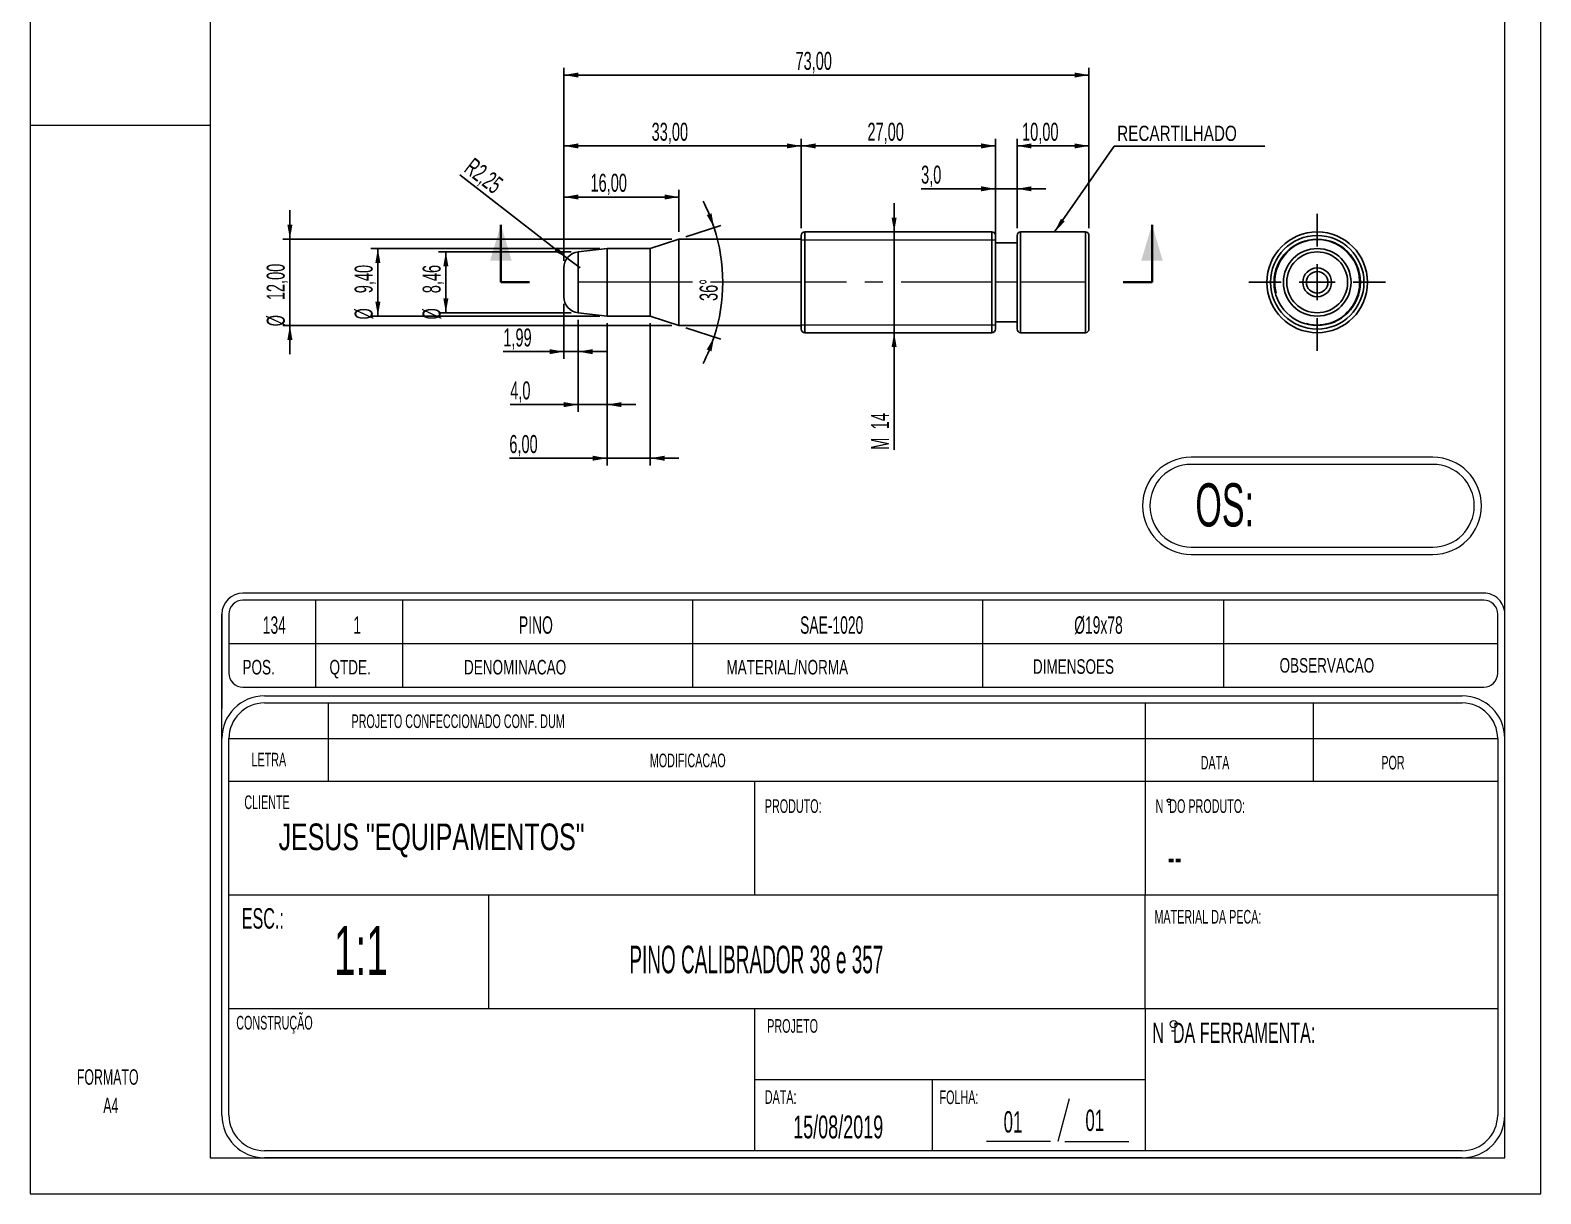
# Model space of a CAD drawing. Header units: millimetres. Extents: x 0 to 210, y 0 to 297.
# Drawn here: x 0 to 210, y 0.4 to 162 of the extents above; entities that cross this region are included whole.
import ezdxf

# ---------------------------------------------------------------- set-up
doc = ezdxf.new("R2010")
doc.units = ezdxf.units.MM
doc.linetypes.add('CENTERX2', pattern=[20.32, 12.7, -2.54, 2.54, -2.54])
doc.linetypes.add('PHANTOM', pattern=[12.7, 6.35, -1.27, 1.27, -1.27, 1.27, -1.27])
doc.layers.add('COTAS', color=7, linetype='Continuous')
doc.styles.add('SLDTEXTSTYLE0', font='TXT', dxfattribs={"width": 0.595745})
doc.styles.add('SLDTEXTSTYLE1', font='TXT', dxfattribs={"width": 0.589474})
doc.styles.add('SLDTEXTSTYLE2', font='TXT', dxfattribs={"width": 0.515789})
doc.styles.add('SLDTEXTSTYLE3', font='TXT', dxfattribs={"width": 0.7})
doc.styles.add('SLDTEXTSTYLE4', font='TXT', dxfattribs={"width": 0.695035})
doc.styles.add('SLDTEXTSTYLE5', font='TXT', dxfattribs={"width": 0.605})
doc.styles.add('SLDTEXTSTYLE6', font='TXT', dxfattribs={"width": 0.75})
doc.dimstyles.new('SLDDIMSTYLE0', dxfattribs={"dimtxt": 2.5, "dimasz": 2, "dimexe": 0, "dimexo": 0.0625, "dimtad": 1, "dimrnd": 1e-09, "dimzin": 12, "dimdsep": 46, "dimtxsty": 'SLDTEXTSTYLE5', "dimsah": 1, "dimcen": 0.09, "dimadec": 0, "dimazin": 3, "dimtfac": 1, "dimtmove": 0, "dimatfit": 0, "dimfxl": 0, "dimfrac": 2, "dimtolj": 1, "dimtzin": 12, "dimarcsym": 0})
doc.dimstyles.new('SLDDIMSTYLE1', dxfattribs={"dimtxt": 2.5, "dimasz": 2, "dimexe": 0, "dimexo": 0.0625, "dimtad": 1, "dimrnd": 1e-09, "dimzin": 12, "dimdsep": 46, "dimtxsty": 'SLDTEXTSTYLE5', "dimsah": 1, "dimcen": 0.09, "dimadec": 0, "dimazin": 3, "dimtfac": 1, "dimtdec": 3, "dimtofl": 0, "dimtmove": 0, "dimatfit": 3, "dimfxl": 0, "dimfrac": 2, "dimtolj": 1, "dimtzin": 12, "dimarcsym": 0})
doc.dimstyles.new('SLDDIMSTYLE2', dxfattribs={"dimtxt": 2.5, "dimasz": 2, "dimexe": 0, "dimexo": 0.0625, "dimtad": 1, "dimrnd": 1e-09, "dimzin": 12, "dimdsep": 46, "dimtxsty": 'SLDTEXTSTYLE5', "dimsah": 1, "dimcen": 0.09, "dimadec": 0, "dimazin": 3, "dimtfac": 1, "dimtdec": 3, "dimtmove": 0, "dimatfit": 0, "dimfxl": 0, "dimfrac": 2, "dimtolj": 1, "dimtzin": 12, "dimarcsym": 0})
doc.dimstyles.new('SLDDIMSTYLE3', dxfattribs={"dimtxt": 2.5, "dimasz": 2, "dimexe": 0, "dimexo": 0.0625, "dimtad": 1, "dimdec": 1, "dimrnd": 1e-09, "dimzin": 12, "dimdsep": 46, "dimtxsty": 'SLDTEXTSTYLE5', "dimsah": 1, "dimcen": 0.09, "dimadec": 0, "dimazin": 3, "dimtfac": 1, "dimtdec": 3, "dimtmove": 0, "dimatfit": 0, "dimfxl": 0, "dimfrac": 2, "dimtolj": 1, "dimtzin": 12, "dimarcsym": 0})
doc.dimstyles.new('SLDDIMSTYLE4', dxfattribs={"dimtxt": 2.5, "dimasz": 2, "dimexe": 0, "dimexo": 0.0625, "dimtad": 1, "dimdec": 4, "dimzin": 12, "dimdsep": 46, "dimtxsty": 'SLDTEXTSTYLE5', "dimsah": 1, "dimcen": 0.09, "dimadec": 0, "dimazin": 3, "dimtfac": 1, "dimtdec": 3, "dimtofl": 0, "dimtmove": 0, "dimatfit": 3, "dimfxl": 0, "dimfrac": 2, "dimtolj": 1, "dimtzin": 12, "dimarcsym": 0})
doc.dimstyles.new('SLDDIMSTYLE5', dxfattribs={"dimtxt": 2.5, "dimasz": 2, "dimexe": 0, "dimexo": 0.0625, "dimtad": 1, "dimrnd": 1e-09, "dimzin": 12, "dimdsep": 46, "dimtxsty": 'SLDTEXTSTYLE5', "dimsah": 1, "dimcen": 0, "dimadec": 0, "dimazin": 3, "dimtfac": 1, "dimtdec": 3, "dimtofl": 0, "dimtmove": 0, "dimatfit": 3, "dimfxl": 0, "dimfrac": 2, "dimtolj": 1, "dimtzin": 12, "dimarcsym": 0})
doc.dimstyles.new('SLDDIMSTYLE6', dxfattribs={"dimtxt": 2.5, "dimasz": 2, "dimexe": 0, "dimexo": 0.0625, "dimtad": 1, "dimdec": 0, "dimrnd": 1e-09, "dimzin": 12, "dimdsep": 46, "dimtxsty": 'SLDTEXTSTYLE5', "dimsah": 1, "dimcen": 0.09, "dimadec": 0, "dimazin": 3, "dimtfac": 1, "dimtdec": 3, "dimtmove": 0, "dimatfit": 0, "dimfxl": 0, "dimfrac": 2, "dimtolj": 1, "dimtzin": 12, "dimarcsym": 0})
doc.dimstyles.new('SLDDIMSTYLE7', dxfattribs={"dimtxt": 0.18, "dimasz": 2, "dimexe": 0, "dimexo": 0.0625, "dimgap": 0, "dimtad": 0, "dimtih": 1, "dimtoh": 1, "dimdec": 0, "dimrnd": 1e-09, "dimzin": 0, "dimdsep": 46, "dimtxsty": 'Standard', "dimsah": 1, "dimcen": 0.09, "dimadec": 0, "dimazin": 0, "dimtfac": 2, "dimtdec": 0, "dimtofl": 0, "dimtmove": 0, "dimatfit": 3, "dimfxl": 0, "dimfrac": 2, "dimtolj": 1, "dimtzin": 0, "dimarcsym": 0})

# ---------------------------------------------------------------- blocks, each defined once
blk = doc.blocks.new('SW_NOTE_0')
at = {"color": 0, "linetype": 'Continuous', "lineweight": 18, "insert": (0, 2.77), "char_height": 2.152, "attachment_point": 1, "style": 'SLDTEXTSTYLE0'}
blk.add_mtext('FORMATO', dxfattribs=at)
blk = doc.blocks.new('SW_NOTE_0_1')
at = {"color": 0, "linetype": 'Continuous', "lineweight": 18, "insert": (0, 2.77), "char_height": 2.152, "attachment_point": 1, "style": 'SLDTEXTSTYLE0'}
blk.add_mtext('A4', dxfattribs=at)
blk = doc.blocks.new('Bloco2')
at = {"color": 7, "linetype": 'Continuous', "lineweight": 18}
for p, q in [((0.04, 297.06), (0.04, 0.06)), ((210.04, 0.06), (210.04, 297.06)), ((25.04, 292.06), (25.04, 5.06)), ((205.04, 5.06), (205.04, 292.06)), ((0.04, 148.56), (25.04, 148.56)), ((25.04, 5.06), (205.04, 5.06)), ((0.04, 0.06), (210.04, 0.06))]:
    blk.add_line(p, q, dxfattribs=at)
for name, p in [('SW_NOTE_0', (6.53, 14.59)), ('SW_NOTE_0_1', (10.2, 10.66))]:
    blk.add_blockref(name, p, dxfattribs=at)
blk = doc.blocks.new('_D')
at = {"layer": 'COTAS'}
for p, q in [((36.11, 133.02), (36.11, 137.02)), ((89.2, 133.02), (35.11, 133.02)), ((36.11, 133.02), (36.11, 121.02)), ((89.2, 121.02), (35.11, 121.02)), ((36.11, 121.02), (36.11, 117.02))]:
    blk.add_line(p, q, dxfattribs=at)
for points in [[(36.11, 133.02), (36.46, 135.02), (35.76, 135.02)], [(36.11, 121.02), (35.76, 119.02), (36.46, 119.02)]]:
    blk.add_solid(points, dxfattribs=at)
at = {"layer": 'COTAS', "char_height": 2.5, "attachment_point": 1, "rotation": 90, "style": 'SLDTEXTSTYLE5'}
for s, insert in [('12,00', (32.88, 124.54)), ('%%c', (32.89, 120.9))]:
    blk.add_mtext(s, dxfattribs=dict(at, insert=insert))
blk = doc.blocks.new('_D_1')
at = {"layer": 'COTAS'}
for p, q in [((79.2, 131.72), (47.34, 131.72)), ((48.34, 131.72), (48.34, 122.32)), ((79.2, 122.32), (47.34, 122.32))]:
    blk.add_line(p, q, dxfattribs=at)
for points in [[(48.34, 131.72), (47.99, 129.72), (48.69, 129.72)], [(48.34, 122.32), (48.69, 124.32), (47.99, 124.32)]]:
    blk.add_solid(points, dxfattribs=at)
at = {"layer": 'COTAS', "char_height": 2.5, "attachment_point": 1, "rotation": 90, "style": 'SLDTEXTSTYLE5'}
for s, insert in [('9,40', (45.11, 125.5)), ('%%c', (45.11, 121.85))]:
    blk.add_mtext(s, dxfattribs=dict(at, insert=insert))
blk = doc.blocks.new('_D_2')
at = {"layer": 'COTAS'}
for p, q in [((74.2, 124.02), (74.2, 116.38)), ((76.19, 121.78), (76.19, 116.38)), ((74.2, 117.38), (65.78, 117.38)), ((74.2, 117.38), (76.19, 117.38)), ((76.19, 117.38), (80.19, 117.38))]:
    blk.add_line(p, q, dxfattribs=at)
for points in [[(74.2, 117.38), (72.2, 117.73), (72.2, 117.03)], [(76.19, 117.38), (78.19, 117.03), (78.19, 117.73)]]:
    blk.add_solid(points, dxfattribs=at)
at = {"layer": 'COTAS', "insert": (65.78, 120.6), "char_height": 2.5, "attachment_point": 1, "style": 'SLDTEXTSTYLE5'}
blk.add_mtext('1,99', dxfattribs=at)
blk = doc.blocks.new('_D_3')
at = {"layer": 'COTAS'}
for p, q in [((76.19, 121.78), (76.19, 109.02)), ((80.2, 121.32), (80.2, 109.02)), ((76.19, 110.02), (66.74, 110.02)), ((76.19, 110.02), (80.2, 110.02)), ((80.2, 110.02), (84.2, 110.02))]:
    blk.add_line(p, q, dxfattribs=at)
for points in [[(76.19, 110.02), (74.19, 110.37), (74.19, 109.67)], [(80.2, 110.02), (82.2, 109.67), (82.2, 110.37)]]:
    blk.add_solid(points, dxfattribs=at)
at = {"layer": 'COTAS', "insert": (66.74, 113.24), "char_height": 2.5, "attachment_point": 1, "style": 'SLDTEXTSTYLE5'}
blk.add_mtext('4,0', dxfattribs=at)
blk = doc.blocks.new('_D_4')
at = {"layer": 'COTAS'}
for p, q in [((80.2, 121.32), (80.2, 101.57)), ((86.2, 121.32), (86.2, 101.57)), ((80.2, 102.57), (66.62, 102.57)), ((80.2, 102.57), (86.2, 102.57)), ((86.2, 102.57), (90.2, 102.57))]:
    blk.add_line(p, q, dxfattribs=at)
for points in [[(80.2, 102.57), (78.2, 102.92), (78.2, 102.22)], [(86.2, 102.57), (88.2, 102.22), (88.2, 102.92)]]:
    blk.add_solid(points, dxfattribs=at)
at = {"layer": 'COTAS', "insert": (66.62, 105.79), "char_height": 2.5, "attachment_point": 1, "style": 'SLDTEXTSTYLE5'}
blk.add_mtext('6,00', dxfattribs=at)
blk = doc.blocks.new('_D_5')
at = {"layer": 'COTAS'}
for p, q in [((74.2, 130.01), (74.2, 139.87)), ((74.2, 138.87), (90.2, 138.87)), ((90.2, 134.02), (90.2, 139.87))]:
    blk.add_line(p, q, dxfattribs=at)
for points in [[(74.2, 138.87), (76.2, 138.52), (76.2, 139.22)], [(90.2, 138.87), (88.2, 139.22), (88.2, 138.52)]]:
    blk.add_solid(points, dxfattribs=at)
at = {"layer": 'COTAS', "insert": (77.9, 142.1), "char_height": 2.5, "attachment_point": 1, "style": 'SLDTEXTSTYLE5'}
blk.add_mtext('16,00', dxfattribs=at)
blk = doc.blocks.new('_D_6')
at = {"layer": 'COTAS'}
for p, q in [((75.19, 131.25), (56.79, 131.25)), ((57.79, 122.78), (57.79, 131.25)), ((75.19, 122.78), (56.79, 122.78))]:
    blk.add_line(p, q, dxfattribs=at)
for points in [[(57.79, 131.25), (57.44, 129.25), (58.14, 129.25)], [(57.79, 122.78), (58.14, 124.78), (57.44, 124.78)]]:
    blk.add_solid(points, dxfattribs=at)
at = {"layer": 'COTAS', "char_height": 2.5, "attachment_point": 1, "rotation": 90, "style": 'SLDTEXTSTYLE5'}
for s, insert in [('8,46', (54.56, 125.5)), ('%%c', (54.56, 121.85))]:
    blk.add_mtext(s, dxfattribs=dict(at, insert=insert))
blk = doc.blocks.new('_D_7')
at = {"layer": 'COTAS'}
for p, q in [((74.2, 130.01), (74.2, 146.97)), ((74.2, 145.97), (107.2, 145.97)), ((107.2, 134.52), (107.2, 146.97))]:
    blk.add_line(p, q, dxfattribs=at)
for points in [[(74.2, 145.97), (76.2, 145.62), (76.2, 146.32)], [(107.2, 145.97), (105.2, 146.32), (105.2, 145.62)]]:
    blk.add_solid(points, dxfattribs=at)
at = {"layer": 'COTAS', "insert": (86.4, 149.19), "char_height": 2.5, "attachment_point": 1, "style": 'SLDTEXTSTYLE5'}
blk.add_mtext('33,00', dxfattribs=at)
blk = doc.blocks.new('_D_8')
at = {"layer": 'COTAS'}
for p, q in [((107.2, 134.52), (107.2, 146.97)), ((134.2, 145.97), (107.2, 145.97)), ((134.2, 134.52), (134.2, 146.97))]:
    blk.add_line(p, q, dxfattribs=at)
for points in [[(107.2, 145.97), (109.2, 145.62), (109.2, 146.32)], [(134.2, 145.97), (132.2, 146.32), (132.2, 145.62)]]:
    blk.add_solid(points, dxfattribs=at)
at = {"layer": 'COTAS', "insert": (116.4, 149.19), "char_height": 2.5, "attachment_point": 1, "style": 'SLDTEXTSTYLE5'}
blk.add_mtext('27,00', dxfattribs=at)
blk = doc.blocks.new('_D_9')
at = {"layer": 'COTAS'}
for p, q in [((137.2, 134.52), (137.2, 146.97)), ((137.2, 145.97), (147.2, 145.97)), ((147.2, 134.52), (147.2, 146.97))]:
    blk.add_line(p, q, dxfattribs=at)
for points in [[(137.2, 145.97), (139.2, 145.62), (139.2, 146.32)], [(147.2, 145.97), (145.2, 146.32), (145.2, 145.62)]]:
    blk.add_solid(points, dxfattribs=at)
at = {"layer": 'COTAS', "insert": (137.9, 149.19), "char_height": 2.5, "attachment_point": 1, "style": 'SLDTEXTSTYLE5'}
blk.add_mtext('10,00', dxfattribs=at)
blk = doc.blocks.new('_D_10')
at = {"layer": 'COTAS'}
for p, q in [((134.2, 133.52), (134.2, 141.01)), ((137.2, 134.52), (137.2, 141.01)), ((134.2, 140.01), (123.86, 140.01)), ((137.2, 140.01), (134.2, 140.01)), ((137.2, 140.01), (141.2, 140.01))]:
    blk.add_line(p, q, dxfattribs=at)
for points in [[(134.2, 140.01), (132.2, 140.36), (132.2, 139.66)], [(137.2, 140.01), (139.2, 139.66), (139.2, 140.36)]]:
    blk.add_solid(points, dxfattribs=at)
at = {"layer": 'COTAS', "insert": (123.86, 143.23), "char_height": 2.5, "attachment_point": 1, "style": 'SLDTEXTSTYLE5'}
blk.add_mtext('3,0', dxfattribs=at)
blk = doc.blocks.new('_D_11')
at = {"layer": 'COTAS'}
for p, q in [((91.15, 133.33), (96.04, 134.91)), ((91.15, 120.71), (96.04, 119.12))]:
    blk.add_line(p, q, dxfattribs=at)
for start, end in [(18.0042, 27.3107), (341.9958, 18.0042), (332.6893, 341.9958)]:
    blk.add_arc((71.74, 127.02), 24.55, start, end, dxfattribs=at)
for points in [[(95.09, 134.61), (94.72, 136.6), (94.06, 136.36)], [(95.09, 119.43), (94.06, 117.67), (94.72, 117.43)]]:
    blk.add_solid(points, dxfattribs=at)
at = {"layer": 'COTAS', "insert": (93.07, 124.42), "char_height": 2.5, "attachment_point": 1, "rotation": 90, "style": 'SLDTEXTSTYLE5'}
blk.add_mtext('36°', dxfattribs=at)
blk = doc.blocks.new('_D_12')
at = {"layer": 'COTAS'}
for q in [(59.74, 141.93), (76.45, 129.01)]:
    blk.add_line((74.67, 130.39), q, dxfattribs=at)
blk.add_solid([(74.67, 130.39), (73.3, 131.89), (72.87, 131.34)], dxfattribs=at)
at = {"layer": 'COTAS', "insert": (61.7, 144.47), "char_height": 2.5, "attachment_point": 1, "rotation": 322.3035, "style": 'SLDTEXTSTYLE5'}
blk.add_mtext('R2,25', dxfattribs=at)
blk = doc.blocks.new('_D_13')
at = {"layer": 'COTAS'}
for p, q in [((120.11, 134.02), (120.11, 138.02)), ((120.11, 134.02), (120.11, 120.02)), ((120.11, 120.02), (120.11, 103.74))]:
    blk.add_line(p, q, dxfattribs=at)
for points in [[(120.11, 134.02), (120.46, 136.02), (119.76, 136.02)], [(120.11, 120.02), (119.76, 118.02), (120.46, 118.02)]]:
    blk.add_solid(points, dxfattribs=at)
at = {"layer": 'COTAS', "char_height": 2.5, "attachment_point": 1, "rotation": 90, "style": 'SLDTEXTSTYLE5'}
for s, insert in [('14', (116.89, 106.6)), ('M', (116.89, 103.74))]:
    blk.add_mtext(s, dxfattribs=dict(at, insert=insert))
blk = doc.blocks.new('_D_14')
at = {"layer": 'COTAS'}
for p, q in [((74.2, 130.01), (74.2, 156.82)), ((74.2, 155.82), (147.2, 155.82)), ((147.2, 134.52), (147.2, 156.82))]:
    blk.add_line(p, q, dxfattribs=at)
for points in [[(74.2, 155.82), (76.2, 155.47), (76.2, 156.17)], [(147.2, 155.82), (145.2, 156.17), (145.2, 155.47)]]:
    blk.add_solid(points, dxfattribs=at)
at = {"layer": 'COTAS', "insert": (106.4, 159.04), "char_height": 2.5, "attachment_point": 1, "style": 'SLDTEXTSTYLE5'}
blk.add_mtext('73,00', dxfattribs=at)
blk = doc.blocks.new('SW_NOTE_0_2')
at = {"layer": 'COTAS', "color": 0}
blk.add_line((20.91, 0), (0, 0), dxfattribs=at)
at = {"layer": 'COTAS', "color": 0, "insert": (0.4, 2.82), "char_height": 2.1167, "attachment_point": 1, "style": 'SLDTEXTSTYLE6'}
blk.add_mtext('RECARTILHADO', dxfattribs=at)
blk = doc.blocks.new('SW_CENTERMARKSYMBOL_0')
at = {"layer": 'COTAS', "color": 0}
for p, q in [((0, 5), (0, 9.5)), ((0, 0), (0, 2.5)), ((-5, 0), (-9.5, 0)), ((0, 0), (-2.5, 0)), ((0, 0), (0, -2.5)), ((0, 0), (2.5, 0)), ((5, 0), (9.5, 0)), ((0, -5), (0, -9.5))]:
    blk.add_line(p, q, dxfattribs=at)

msp = doc.modelspace()

# ---------------------------------------------------------------- linework, layer by layer
at = {"color": 7, "linetype": 'Continuous', "lineweight": 35}
for p, q in [((65.44005, 127.01668), (65.44005, 135.01668)), ((155.96005, 127.01668), (155.96005, 135.01668))]:
    msp.add_line(p, q, dxfattribs=at)
at = {"color": 7, "linetype": 'Continuous', "lineweight": 25}
for p, q in [((90.20005, 133.01668), (86.20005, 131.71668)), ((107.20005, 133.01668), (90.20005, 133.01668)), ((90.20005, 127.01668), (90.20005, 133.01668)), ((107.20005, 120.51668), (107.20005, 133.51668)), ((133.70005, 134.01668), (107.70005, 134.01668)), ((134.20005, 133.51668), (134.20005, 127.01668)), ((137.20005, 132.51668), (134.20005, 132.51668)), ((137.20005, 120.51668), (137.20005, 133.51668)), ((146.70005, 134.01668), (137.70005, 134.01668)), ((147.20005, 133.51668), (147.20005, 127.01668)), ((80.20005, 131.71668), (76.18932, 131.24876)), ((86.20005, 131.71668), (80.20005, 131.71668)), ((80.20005, 127.01668), (80.20005, 131.71668)), ((86.20005, 127.01668), (86.20005, 131.71668)), ((74.20005, 125.01944), (74.20005, 129.01391)), ((80.20005, 122.31668), (80.20005, 127.01668)), ((86.20005, 122.31668), (86.20005, 127.01668)), ((90.20005, 121.01668), (90.20005, 127.01668)), ((134.20005, 127.01668), (134.20005, 120.51668)), ((147.20005, 127.01668), (147.20005, 120.51668)), ((76.18932, 122.78459), (80.20005, 122.31668)), ((80.20005, 122.31668), (86.20005, 122.31668)), ((86.20005, 122.31668), (90.20005, 121.01668)), ((90.20005, 121.01668), (107.20005, 121.01668)), ((107.70005, 120.01668), (133.70005, 120.01668)), ((134.20005, 121.51668), (137.20005, 121.51668)), ((137.70005, 120.01668), (146.70005, 120.01668))]:
    msp.add_line(p, q, dxfattribs=at)
at = {"color": 7, "linetype": 'Continuous', "lineweight": 18}
for p, q in [((107.20005, 132.91518), (134.20005, 132.91518)), ((107.20005, 132.91518), (134.20005, 132.91518)), ((107.20005, 121.11818), (134.20005, 121.11818)), ((107.20005, 121.11818), (134.20005, 121.11818)), ((195.00717, 102.71309), (161.40935, 102.71309)), ((195.00717, 101.71309), (161.40935, 101.71309)), ((161.40935, 90.21309), (195.00717, 90.21309)), ((161.40935, 89.21309), (195.00717, 89.21309)), ((202.06794, 83.83044), (29.58794, 83.8304)), ((202.06794, 82.85044), (29.58794, 82.8504)), ((39.72394, 70.75441), (39.72394, 82.85041)), ((51.81994, 70.75441), (51.81994, 82.85041)), ((92.13994, 70.75442), (92.13994, 82.85042)), ((132.45994, 70.75442), (132.45994, 82.85042)), ((165.95839, 70.75443), (165.95839, 82.85043)), ((26.64794, 11.28058), (26.64794, 80.8904)), ((26.64794, 80.8904), (26.64794, 67.81444)), ((27.62794, 80.8904), (27.62794, 72.71444)), ((204.02794, 72.71444), (204.02794, 80.89044)), ((205.00794, 11.28055), (205.00794, 80.89044)), ((27.62794, 76.8024), (204.02794, 76.80244)), ((29.58794, 70.75444), (202.06794, 70.75444)), ((32.57309, 69.54455), (199.08279, 69.54455)), ((32.57309, 68.55703), (199.08279, 68.55703)), ((41.46083, 57.69426), (41.46083, 68.55703)), ((155.0262, 68.55703), (155.0262, 57.69426)), ((178.34477, 68.55703), (178.34477, 57.69426)), ((27.63547, 11.28058), (27.63547, 63.6194)), ((27.63547, 63.6194), (204.02042, 63.6194)), ((204.02042, 63.6194), (204.02042, 11.28058)), ((27.63547, 57.69426), (204.02042, 57.69426)), ((100.71232, 57.69426), (100.71232, 41.89386)), ((155.0262, 57.69426), (155.0262, 41.89386)), ((158.19654, 54.45452), (158.45718, 54.45452)), ((158.19654, 54.43102), (158.45718, 54.43102)), ((27.63547, 41.89386), (204.02042, 41.89386)), ((63.76782, 26.09346), (63.76782, 41.89386)), ((155.0262, 26.09346), (155.0262, 41.89386)), ((27.63547, 26.09346), (204.02042, 26.09346)), ((100.71232, 26.09346), (100.71232, 6.34296)), ((155.0262, 26.09346), (155.0262, 6.34296)), ((158.68618, 22.99671), (159.20428, 22.99671)), ((100.71232, 16.21821), (155.0262, 16.21821)), ((125.40045, 16.21821), (125.40045, 6.34296)), ((144.43345, 13.54098), (142.84581, 7.61583)), ((199.08279, 6.34296), (32.57309, 6.34296)), ((141.85829, 7.61583), (132.97056, 7.61583)), ((143.83334, 7.61583), (152.72106, 7.61583)), ((199.08279, 5.35543), (32.57309, 5.35543)), ((204.43785, 5.35543), (205.00794, 5.35543)), ((205.00794, 5.35543), (205.00794, 5.92553))]:
    msp.add_line(p, q, dxfattribs=at)
at = {"color": 8, "linetype": 'Continuous', "lineweight": 25}
for p, q in [((107.70005, 134.01668), (107.70005, 120.01668)), ((133.70005, 127.01668), (133.70005, 134.01668)), ((137.70005, 134.01668), (137.70005, 120.01668)), ((146.70005, 127.01668), (146.70005, 134.01668)), ((76.18932, 131.24876), (76.18932, 127.01668)), ((76.18932, 127.01668), (76.18932, 122.78459)), ((133.70005, 120.01668), (133.70005, 127.01668)), ((146.70005, 120.01668), (146.70005, 127.01668))]:
    msp.add_line(p, q, dxfattribs=at)
at = {"color": 7, "linetype": 'PHANTOM', "lineweight": 35}
for p, q in [((65.44005, 127.01668), (69.44005, 127.01668)), ((155.96005, 127.01668), (151.96005, 127.01668))]:
    msp.add_line(p, q, dxfattribs=at)
at = {"color": 7, "linetype": 'Continuous', "lineweight": 25}
for radius in [7, 6.5, 6, 4.7, 4.23208, 1.99724, 1.5]:
    msp.add_circle((178.9256, 127.01668), radius, dxfattribs=at)
at = {"color": 7, "linetype": 'Continuous', "lineweight": 18}
for centre, radius in [((158.32691, 54.99144), 0.24688), ((158.32691, 54.96795), 0.24688), ((158.97401, 23.91843), 0.49376)]:
    msp.add_circle(centre, radius, dxfattribs=at)
at = {"color": 7, "linetype": 'Continuous', "lineweight": 25}
for centre, radius, start, end in [((107.70005, 133.51668), 0.5, 90, 180), ((133.70005, 133.51668), 0.5, 360, 90), ((137.70005, 133.51668), 0.5, 90, 180), ((146.70005, 133.51668), 0.5, 360, 90), ((76.45005, 129.01391), 2.25, 96.654425, 180), ((76.45005, 125.01944), 2.25, 180, 263.345575), ((107.70005, 120.51668), 0.5, 180, 270), ((133.70005, 120.51668), 0.5, 270, 0), ((137.70005, 120.51668), 0.5, 180, 270), ((146.70005, 120.51668), 0.5, 270, 0)]:
    msp.add_arc(centre, radius, start, end, dxfattribs=at)
at = {"color": 7, "linetype": 'Continuous', "lineweight": 18}
for centre, radius, start, end in [((178.9256, 127.01668), 5.8985, 255, 195), ((178.9256, 127.01668), 5.8985, 255, 195), ((161.40935, 95.96309), 6.75, 90, 270), ((161.40935, 95.96309), 5.75, 90, 270), ((195.00717, 95.96309), 6.75, 270, 90), ((195.00717, 95.96309), 5.75, 270, 90), ((29.58794, 80.8904), 2.94, 90.0000119, 180), ((29.58794, 80.8904), 1.96, 90.0000119, 180), ((202.06794, 80.89044), 2.94, 0, 90.0000119), ((202.06794, 80.89044), 1.96, 0, 90.0000119), ((29.58794, 72.71444), 1.96, 180, 270), ((202.06794, 72.71444), 1.96, 270, 0), ((32.57309, 63.6194), 5.92515, 90, 180), ((199.08279, 63.6194), 5.92515, 0, 90), ((32.57309, 63.6194), 4.93763, 90, 180), ((199.08279, 63.6194), 4.93763, 0, 90), ((32.57309, 11.28058), 5.92515, 180, 270), ((32.57309, 11.28058), 4.93763, 180, 270), ((199.08279, 11.28058), 4.93762, 270, 0), ((199.08279, 11.28058), 5.92515, 270, 0)]:
    msp.add_arc(centre, radius, start, end, dxfattribs=at)
at = {"color": 7, "linetype": 'Continuous', "lineweight": 35}
for points in [[(65.44005, 135.01668), (63.94005, 130.01668), (66.94005, 130.01668)], [(155.96005, 135.01668), (154.46005, 130.01668), (157.46005, 130.01668)]]:
    msp.add_solid(points, dxfattribs=at)
at = {"layer": 'COTAS', "linetype": 'CENTERX2', "lineweight": 18}
for p, q in [((80.20005, 127.01668), (76.08932, 127.01668)), ((86.20005, 127.01668), (80.20005, 127.01668)), ((90.20005, 127.01668), (86.20005, 127.01668)), ((107.30005, 127.01668), (90.20005, 127.01668)), ((133.80005, 127.01668), (107.60005, 127.01668)), ((137.30005, 127.01668), (134.10005, 127.01668)), ((146.80005, 127.01668), (137.60005, 127.01668))]:
    msp.add_line(p, q, dxfattribs=at)

# ---------------------------------------------------------------- block references
at = {"layer": 'COTAS'}
for name, p in [('Bloco2', (-0.03214, 0.29629)), ('SW_NOTE_0_2', (150.71951, 145.95827)), ('SW_CENTERMARKSYMBOL_0', (178.9256, 127.01668))]:
    msp.add_blockref(name, p, dxfattribs=at)

# ---------------------------------------------------------------- texts
at = {"color": 7, "linetype": 'Continuous', "lineweight": 0}
for s, insert, char_height, attachment_point, style in [('OS:', (161.98812, 99.08933), 6, 1, 'SLDTEXTSTYLE1'), ('134', (33.94616, 80.60165), 2.4192, 2, 'SLDTEXTSTYLE0'), ('1', (45.47792, 80.60165), 2.4192, 2, 'SLDTEXTSTYLE0'), ('PINO', (70.31366, 80.60165), 2.4192, 2, 'SLDTEXTSTYLE0'), ('SAE-1020', (111.42959, 80.60165), 2.4192, 2, 'SLDTEXTSTYLE0'), ('Ø19x78', (148.51945, 80.60165), 2.4192, 2, 'SLDTEXTSTYLE0'), ('POS.', (29.51699, 74.54333), 2.022331, 1, 'SLDTEXTSTYLE4'), ('QTDE.', (41.61299, 74.54333), 2.022331, 1, 'SLDTEXTSTYLE4'), ('DENOMINACAO', (60.3149, 74.54333), 2.0223311, 1, 'SLDTEXTSTYLE4'), ('MATERIAL/NORMA', (96.79426, 74.54334), 2.0223311, 1, 'SLDTEXTSTYLE4'), ('DIMENSOES', (139.40212, 74.63446), 2.02233, 1, 'SLDTEXTSTYLE4'), ('OBSERVACAO', (173.69127, 74.79889), 2.02233, 1, 'SLDTEXTSTYLE4'), ('PROJETO CONFECCIONADO CONF. DUM', (44.67416, 66.97374), 1.896048, 1, 'SLDTEXTSTYLE1'), ('LETRA', (30.77838, 61.63475), 1.896048, 1, 'SLDTEXTSTYLE1'), ('MODIFICACAO', (86.15034, 61.52222), 1.896048, 1, 'SLDTEXTSTYLE1'), ('DATA', (162.72781, 61.21151), 1.896048, 1, 'SLDTEXTSTYLE1'), ('POR', (187.84039, 61.21151), 1.896048, 1, 'SLDTEXTSTYLE1'), ('CLIENTE', (29.77874, 55.7153), 1.896048, 1, 'SLDTEXTSTYLE1'), ('PRODUTO:', (102.13596, 55.17636), 1.896048, 1, 'SLDTEXTSTYLE1'), ('N  DO PRODUTO:', (156.44983, 55.17636), 1.896048, 1, 'SLDTEXTSTYLE1'), ('JESUS "EQUIPAMENTOS"', (34.54039, 51.80972), 3.7041667, 1, 'SLDTEXTSTYLE3'), ('--', (158.12723, 49.27813), 4.266108, 1, 'SLDTEXTSTYLE2'), ('ESC.:', (29.41824, 40.04823), 2.844072, 1, 'SLDTEXTSTYLE1'), ('MATERIAL DA PECA:', (156.29924, 39.79584), 1.896048, 1, 'SLDTEXTSTYLE1'), ('1:1', (42.23356, 37.56256), 6.825773, 1, 'SLDTEXTSTYLE1'), ('PINO CALIBRADOR 38 e 357', (83.30348, 34.8273), 3.8224328, 1, 'SLDTEXTSTYLE2'), ('CONSTRUÇÃO', (28.6523, 25.07711), 1.896048, 1, 'SLDTEXTSTYLE1'), ('PROJETO', (102.46927, 24.62591), 1.896048, 1, 'SLDTEXTSTYLE1'), ('N  DA FERRAMENTA:', (155.99886, 24.15589), 2.844072, 1, 'SLDTEXTSTYLE1'), ('DATA:', (102.13481, 14.74663), 1.896048, 1, 'SLDTEXTSTYLE1'), ('FOLHA:', (126.4285, 14.71249), 1.896048, 1, 'SLDTEXTSTYLE1'), ('15/08/2019', (106.07251, 11.23206), 3.175, 1, 'SLDTEXTSTYLE1'), ('01', (135.33393, 11.83327), 2.962575, 1, 'SLDTEXTSTYLE1'), ('01', (146.70517, 12.04169), 2.962575, 1, 'SLDTEXTSTYLE1')]:
    msp.add_mtext(s, dxfattribs=dict(at, insert=insert, char_height=char_height, attachment_point=attachment_point, style=style))

# ---------------------------------------------------------------- dimensions: what is measured, and where the dimension line sits
at = {"layer": 'COTAS'}
for base, p1, p2, dimstyle, picture, middle in [((147.20005, 155.81845), (74.20005, 129.01391), (147.20005, 133.51668), 'SLDDIMSTYLE1', '_D_14', (110.70005, 155.81845)), ((107.20005, 145.96783), (74.20005, 129.01391), (107.20005, 133.51668), 'SLDDIMSTYLE1', '_D_7', (90.70005, 145.96783)), ((107.20005, 145.96783), (134.20005, 133.51668), (107.20005, 133.51668), 'SLDDIMSTYLE1', '_D_8', (120.70005, 145.96783)), ((147.20005, 145.96783), (137.20005, 133.51668), (147.20005, 133.51668), 'SLDDIMSTYLE1', '_D_9', (142.20005, 145.96783)), ((134.20005, 140.00799), (137.20005, 133.51668), (134.20005, 132.51668), 'SLDDIMSTYLE3', '_D_10', (126.24956, 140.00799)), ((90.20005, 138.87292), (74.20005, 129.01391), (90.20005, 133.01668), 'SLDDIMSTYLE1', '_D_5', (82.20005, 138.87292)), ((76.18932, 117.37623), (74.20005, 125.01944), (76.18932, 122.78459), 'SLDDIMSTYLE2', '_D_2', (69.12508, 117.37623)), ((86.20005, 102.56547), (80.20005, 122.31668), (86.20005, 122.31668), 'SLDDIMSTYLE2', '_D_4', (69.96139, 102.56547)), ((80.20005, 110.01668), (76.18932, 122.78459), (80.20005, 122.31668), 'SLDDIMSTYLE3', '_D_3', (69.12508, 110.01668))]:
    dim = msp.add_linear_dim(base=base, p1=p1, p2=p2, dimstyle=dimstyle, dxfattribs=at)
    dim.commit()
    dim.dimension.update_dxf_attribs({"geometry": picture, "text_midpoint": middle, "dimtype": 160})
dim = msp.add_radius_dim(center=(76.45005, 129.01391), mpoint=(74.66971, 130.38974), dimstyle='SLDDIMSTYLE5', dxfattribs=at)
dim.commit()
dim.dimension.update_dxf_attribs({"geometry": '_D_12', "text_midpoint": (63.27382, 139.19639), "dimtype": 164})
for base, p1, p2, text, dimstyle, picture, middle in [((36.11438, 121.01668), (90.20005, 133.01668), (90.20005, 121.01668), '%%c<>', 'SLDDIMSTYLE0', '_D', (36.11438, 127.01668)), ((120.11366, 120.01668), (107.70005, 134.01668), (107.70005, 120.01668), 'M<>', 'SLDDIMSTYLE6', '_D_13', (120.11366, 107.08123)), ((48.33528, 122.31668), (80.20005, 131.71668), (80.20005, 122.31668), '%%c<>', 'SLDDIMSTYLE1', '_D_1', (48.33528, 127.01668)), ((57.78611, 131.24876), (76.18932, 122.78459), (76.18932, 131.24876), '%%c<>', 'SLDDIMSTYLE1', '_D_6', (57.78611, 127.01668))]:
    dim = msp.add_linear_dim(base=base, p1=p1, p2=p2, angle=90, text=text, dimstyle=dimstyle, dxfattribs=at)
    dim.commit()
    dim.dimension.update_dxf_attribs({"geometry": picture, "text_midpoint": middle, "dimtype": 160})
dim = msp.add_angular_dim_2l(base=(96.28986, 127.01668), line1=((86.20005, 122.31668), (90.20005, 121.01668)), line2=((90.20005, 133.01668), (86.20005, 131.71668)), dimstyle='SLDDIMSTYLE4', dxfattribs=at)
dim.commit()
dim.dimension.update_dxf_attribs({"geometry": '_D_11', "text_midpoint": (96.28986, 127.01668), "dimtype": 162})

# ---------------------------------------------------------------- leaders
msp.add_leader([(142.41905, 134.01668), (150.71951, 145.95827)], dimstyle='SLDDIMSTYLE7', dxfattribs=at)

doc.saveas('drawing.dxf')
